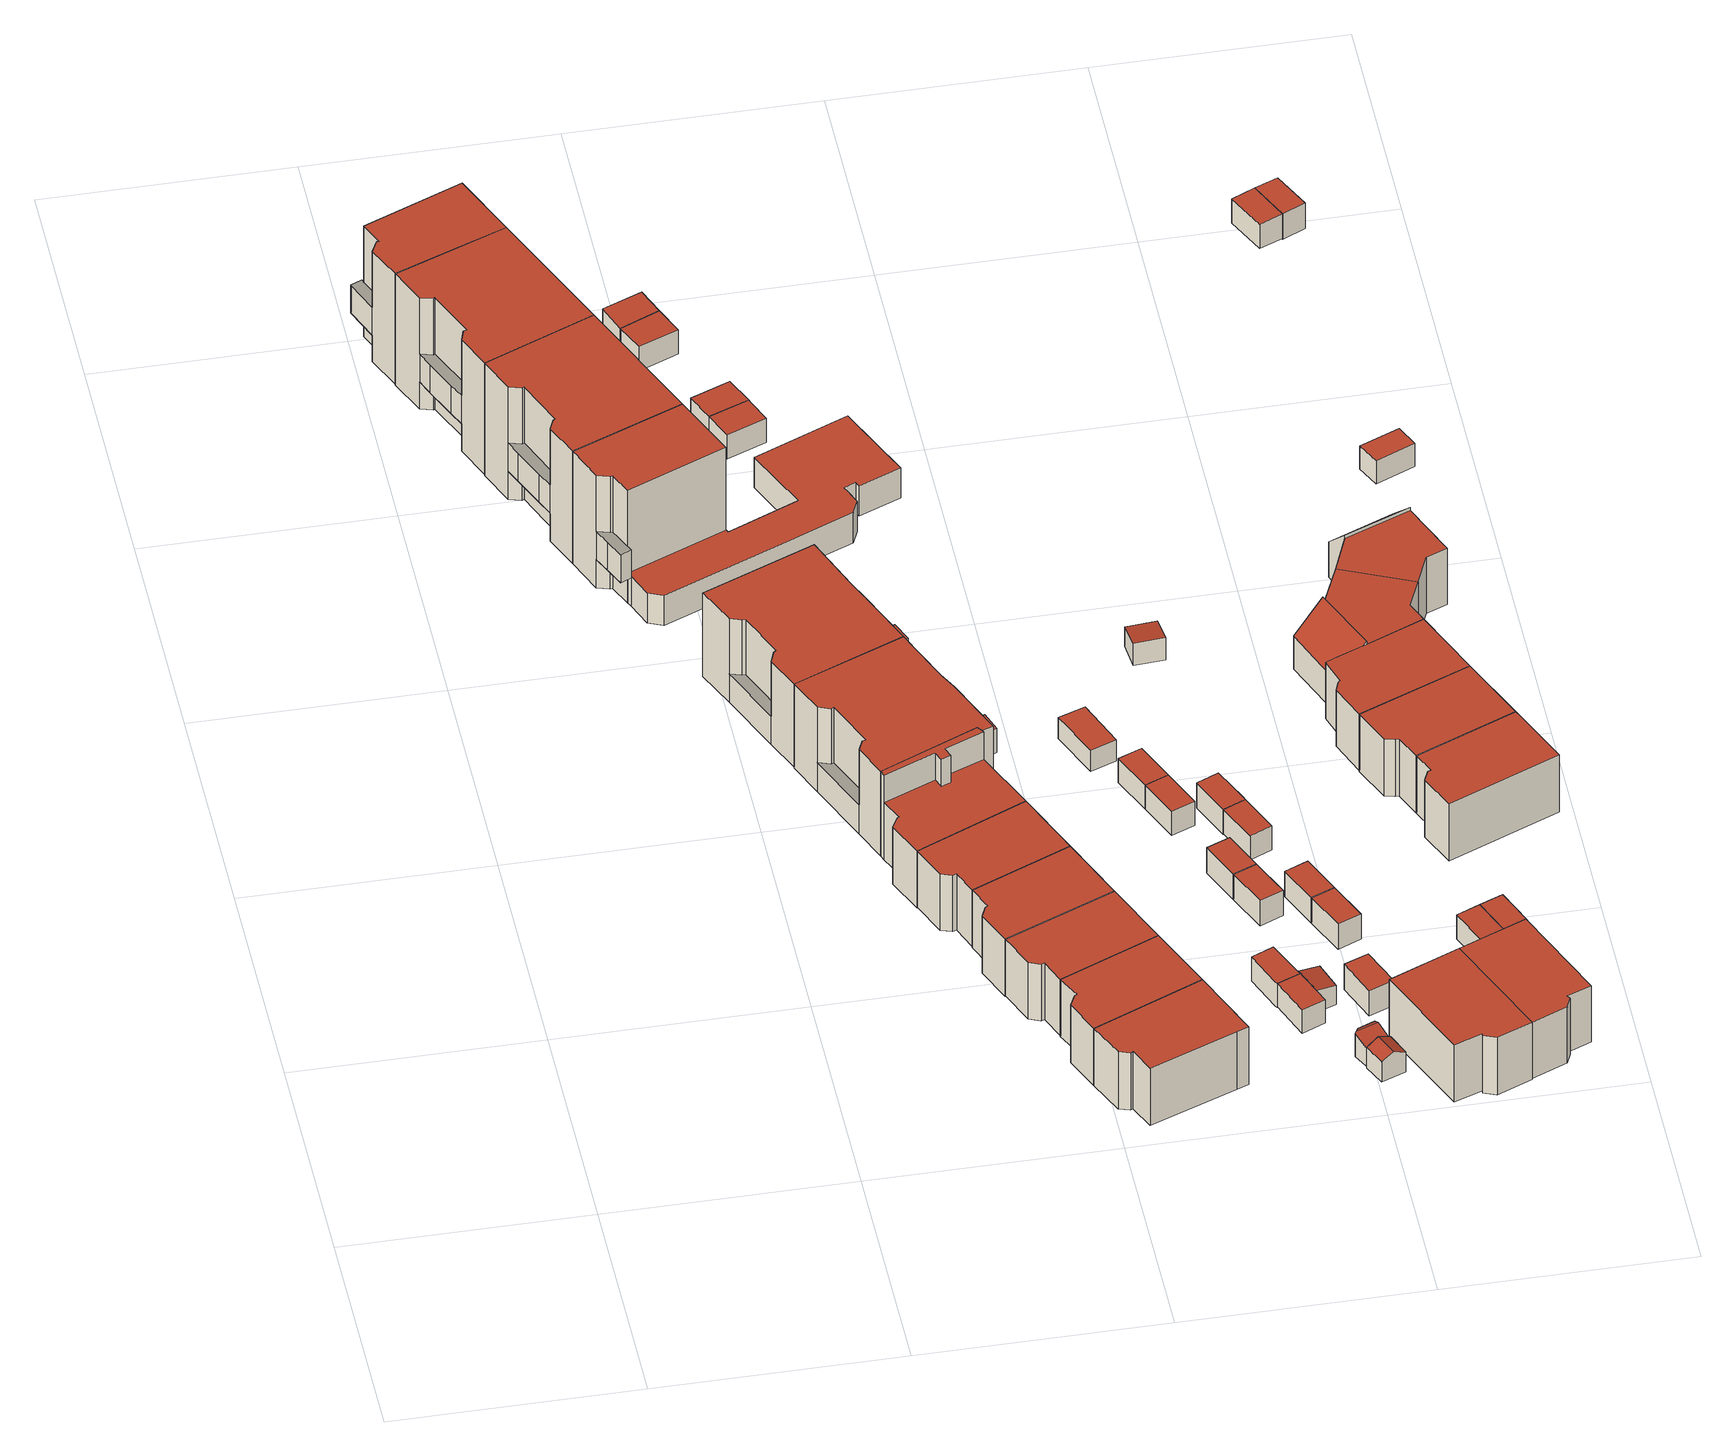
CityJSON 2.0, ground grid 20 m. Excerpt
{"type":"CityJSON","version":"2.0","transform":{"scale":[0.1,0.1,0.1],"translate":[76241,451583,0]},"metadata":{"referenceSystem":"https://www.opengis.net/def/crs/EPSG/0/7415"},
"CityObjects":{
"building1":{"type":"Building","attributes":{"Volume":612.24,"Dakoppervlakte":55.01,"Muuroppervlakte":342.51,"Vloeroppervlakte":55.01,"hoogte_Z_max_in_m_NAP":11.86,"GEB_DOEL":"woonfunctie","dateOfConstruction":"1982-01-01","measuredHeight":11},"geometry":[{"type":"Solid","lod":"2","boundaries":[[[[0,1,2,3,4,5,6]],[[7,8,9,10,11,12]],[[13,14,15,16,17,18]],[[19,20,21,22,23,24,25]],[[25,0,6,19]],[[5,11,15,20,19,6]],[[23,18,8,2,1,24]],[[10,9,17,16]],[[9,8,18,17]],[[20,15,14,21]],[[14,13,22,21]],[[18,23,22,13]],[[15,11,10,16]],[[12,11,5,4]],[[8,7,3,2]],[[4,3,7,12]],[[0,25,24,1]]]],"semantics":{"surfaces":[{"type":"GroundSurface"},{"type":"OuterCeilingSurface"},{"type":"OuterFloorSurface"},{"type":"RoofSurface"},{"type":"WallSurface"}],"values":[[0,1,2,3,4,4,4,4,4,4,4,4,4,4,4,4,4]]}}]},
"building2":{"type":"Building","attributes":{"Volume":1244.2,"Dakoppervlakte":111.63,"Muuroppervlakte":487.93,"Vloeroppervlakte":111.63,"hoogte_Z_max_in_m_NAP":11.86,"GEB_DOEL":"woonfunctie","dateOfConstruction":"1982-01-01","measuredHeight":11.02},"geometry":[{"type":"Solid","lod":"2","boundaries":[[[[26,27,28,29,30,31,32,33,34,35,36]],[[37,38,39,40,41,42,43,44,45]],[[46,47,48,49,50,51,52,53,54]],[[55,56,25,24,57,58,59,60,61,62,63,64]],[[64,63,51,37,32,31]],[[30,55,64,31]],[[25,56,55,30,29,28]],[[26,40,48,57,24,27]],[[39,49,48,40]],[[49,39,38,50]],[[37,51,50,38]],[[61,60,59,46,54,53]],[[53,52,62,61]],[[51,63,62,52]],[[48,47,58,57]],[[59,58,47,46]],[[34,44,43,42,35]],[[42,41,36,35]],[[26,36,41,40]],[[37,45,33,32]],[[34,33,45,44]],[[28,27,24,25]]]],"semantics":{"surfaces":[{"type":"GroundSurface"},{"type":"OuterCeilingSurface"},{"type":"OuterFloorSurface"},{"type":"RoofSurface"},{"type":"WallSurface"}],"values":[[0,1,2,3,4,4,4,4,4,4,4,4,4,4,4,4,4,4,4,4,4,4]]}}]},
"building3":{"type":"Building","attributes":{"Volume":1265.05,"Dakoppervlakte":112.36,"Muuroppervlakte":493.47,"Vloeroppervlakte":112.36,"hoogte_Z_max_in_m_NAP":11.86,"GEB_DOEL":"woonfunctie","dateOfConstruction":"1982-01-01","measuredHeight":11.14},"geometry":[{"type":"Solid","lod":"2","boundaries":[[[[65,66,67,68,69,70,71,72,73,74]],[[75,76,77,78,79,80,81,82,83]],[[84,85,86,87,88,89,90,91,92]],[[93,94,95,96,97,98,99,100,55,64]],[[100,99,67,66]],[[100,66,65,55]],[[55,65,74,64]],[[99,98,88,82,68,67]],[[85,76,75,86]],[[86,75,83,87]],[[83,82,88,87]],[[93,85,84,94]],[[84,92,95,94]],[[90,96,95,92,91]],[[96,90,89,97]],[[88,98,97,89]],[[70,80,79,78,71]],[[78,77,72,71]],[[76,73,72,77]],[[82,81,69,68]],[[80,70,69,81]],[[73,76,85,93,64,74]]]],"semantics":{"surfaces":[{"type":"GroundSurface"},{"type":"OuterCeilingSurface"},{"type":"OuterFloorSurface"},{"type":"RoofSurface"},{"type":"WallSurface"}],"values":[[0,1,2,3,4,4,4,4,4,4,4,4,4,4,4,4,4,4,4,4,4,4]]}}]},
"building4":{"type":"Building","attributes":{"Volume":623.78,"Dakoppervlakte":55.3,"Muuroppervlakte":347.81,"Vloeroppervlakte":55.3,"hoogte_Z_max_in_m_NAP":11.86,"GEB_DOEL":"woonfunctie","dateOfConstruction":"1982-01-01","measuredHeight":11.14},"geometry":[{"type":"Solid","lod":"2","boundaries":[[[[67,66,101,102,103,104,105]],[[106,107,108,109,110,111,112]],[[113,114,115,116,117,118,119]],[[100,99,120,121,122,123,124]],[[124,123,116,111,102,101]],[[67,99,100,66]],[[105,108,119,120,99,67]],[[119,108,107,113]],[[113,107,106,114]],[[106,112,115,114]],[[112,111,116,115]],[[119,118,121,120]],[[118,117,122,121]],[[117,116,123,122]],[[103,102,111,110]],[[110,109,104,103]],[[105,104,109,108]],[[66,100,124,101]]]],"semantics":{"surfaces":[{"type":"GroundSurface"},{"type":"OuterCeilingSurface"},{"type":"OuterFloorSurface"},{"type":"RoofSurface"},{"type":"WallSurface"}],"values":[[0,1,2,3,4,4,4,4,4,4,4,4,4,4,4,4,4,4]]}}]},
"building5":{"type":"Building","attributes":{"Volume":996.26,"Dakoppervlakte":122.39,"Muuroppervlakte":393.9,"Vloeroppervlakte":127.35,"hoogte_Z_max_in_m_NAP":9.24,"GEB_DOEL":"woonfunctie","dateOfConstruction":"1982-01-01","measuredHeight":8.36},"geometry":[{"type":"Solid","lod":"2","boundaries":[[[[125,126,127,128,129,130,131,132,133,134]],[[135,136,137,138,139,140]],[[141,142,143,144,145,146,147,148,149,150,151,152]],[[153,154,155,156]],[[127,126,149,148]],[[150,149,126,125,156]],[[151,155,132,131,152]],[[130,129,136,142,141]],[[148,147,137,128,127]],[[136,129,128,137]],[[142,136,135,143]],[[143,135,140,144]],[[139,145,144,140]],[[145,139,138,146]],[[137,147,146,138]],[[134,153,156,125]],[[153,134,133,154]],[[132,155,154,133]],[[150,156,155,151]],[[152,131,130,141]]]],"semantics":{"surfaces":[{"type":"GroundSurface"},{"type":"OuterFloorSurface"},{"type":"RoofSurface"},{"type":"WallSurface"}],"values":[[0,1,2,2,3,3,3,3,3,3,3,3,3,3,3,3,3,3,3,3]]}}]},
"building6":{"type":"Building","attributes":{"Volume":356.43,"Dakoppervlakte":59.67,"Muuroppervlakte":238.03,"Vloeroppervlakte":59.67,"hoogte_Z_max_in_m_NAP":9.24,"GEB_DOEL":"woonfunctie","dateOfConstruction":"1982-01-01","measuredHeight":8.47},"geometry":[{"type":"Solid","lod":"2","boundaries":[[[[157,158,159,160,161,162,163,164,165,166]],[[167,168,169,170,171,172,173,174,175,176,177]],[[178,179,180,181,182,183,184,185,186]],[[165,171,170,166]],[[161,160,177,176]],[[177,160,159,167]],[[158,157,169,168]],[[166,170,169,157]],[[165,164,181,180,171]],[[181,164,163,182]],[[162,183,182,163]],[[183,162,161,176,184]],[[178,173,172,179]],[[180,179,172,171]],[[184,176,175,185]],[[185,175,174,186]],[[178,186,174,173]],[[167,159,158,168]]]],"semantics":{"surfaces":[{"type":"GroundSurface"},{"type":"RoofSurface"},{"type":"WallSurface"}],"values":[[0,1,1,2,2,2,2,2,2,2,2,2,2,2,2,2,2,2]]}}]},
"building7":{"type":"Building","attributes":{"Volume":314.62,"Dakoppervlakte":56.38,"Muuroppervlakte":174.11,"Vloeroppervlakte":56.38,"hoogte_Z_max_in_m_NAP":6.46,"GEB_DOEL":"woonfunctie","dateOfConstruction":"1982-01-01","measuredHeight":5.58},"geometry":[{"type":"Solid","lod":"2","boundaries":[[[[187,188,189,190,191,192,193]],[[170,169,194,195,196,197,198]],[[190,189,198,197]],[[188,170,198,189]],[[187,193,194,169]],[[193,192,195,194]],[[192,191,196,195]],[[197,196,191,190]],[[188,187,169,170]]]],"semantics":{"surfaces":[{"type":"GroundSurface"},{"type":"RoofSurface"},{"type":"WallSurface"}],"values":[[0,1,2,2,2,2,2,2,2]]}}]},
"building8":{"type":"Building","attributes":{"Volume":954.07,"Dakoppervlakte":116.84,"Muuroppervlakte":393.9,"Vloeroppervlakte":121.66,"hoogte_Z_max_in_m_NAP":9.24,"GEB_DOEL":"woonfunctie","dateOfConstruction":"1982-01-01","measuredHeight":8.42},"geometry":[{"type":"Solid","lod":"2","boundaries":[[[[199,200,201,202,203,204,205,206,207,164,163,162]],[[208,209,210,211,212,213]],[[214,215,216,149,148,217,218,219,220,221,222,183,182,181]],[[223,224,225,226]],[[201,200,209,217,148]],[[199,162,183,222,210]],[[162,163,182,183]],[[182,163,164,181]],[[207,206,226,215,214]],[[225,203,202,149,216]],[[201,148,149,202]],[[200,199,210,209]],[[209,208,218,217]],[[208,213,219,218]],[[212,220,219,213]],[[212,211,221,220]],[[221,211,210,222]],[[226,206,205,223]],[[223,205,204,224]],[[203,225,224,204]],[[215,226,225,216]],[[164,207,214,181]]]],"semantics":{"surfaces":[{"type":"GroundSurface"},{"type":"OuterFloorSurface"},{"type":"RoofSurface"},{"type":"WallSurface"}],"values":[[0,1,2,2,3,3,3,3,3,3,3,3,3,3,3,3,3,3,3,3,3,3]]}}]},
"building9":{"type":"Building","attributes":{"Volume":317.49,"Dakoppervlakte":56.45,"Muuroppervlakte":175.4,"Vloeroppervlakte":56.45,"hoogte_Z_max_in_m_NAP":6.46,"GEB_DOEL":"woonfunctie","dateOfConstruction":"1982-01-01","measuredHeight":5.62},"geometry":[{"type":"Solid","lod":"2","boundaries":[[[[227,228,229,230,231,232,233]],[[234,235,198,197,236,237,238]],[[228,227,234,238]],[[227,233,235,234]],[[232,231,197,198]],[[231,230,236,197]],[[237,236,230,229]],[[238,237,229,228]],[[233,232,198,235]]]],"semantics":{"surfaces":[{"type":"GroundSurface"},{"type":"RoofSurface"},{"type":"WallSurface"}],"values":[[0,1,2,2,2,2,2,2,2]]}}]},
"building10":{"type":"Building","attributes":{"Volume":315.06,"Dakoppervlakte":56.13,"Muuroppervlakte":174.59,"Vloeroppervlakte":56.13,"hoogte_Z_max_in_m_NAP":6.46,"GEB_DOEL":"woonfunctie","dateOfConstruction":"1982-01-01","measuredHeight":5.61},"geometry":[{"type":"Solid","lod":"2","boundaries":[[[[239,240,241,242,243,244,245]],[[235,234,246,247,248,249,250]],[[244,243,250,249]],[[242,235,250,243]],[[241,240,246,234]],[[247,246,240,239]],[[239,245,248,247]],[[249,248,245,244]],[[242,241,234,235]]]],"semantics":{"surfaces":[{"type":"GroundSurface"},{"type":"RoofSurface"},{"type":"WallSurface"}],"values":[[0,1,2,2,2,2,2,2,2]]}}]},
"building11":{"type":"Building","attributes":{"Volume":313.28,"Dakoppervlakte":55.79,"Muuroppervlakte":174.11,"Vloeroppervlakte":55.79,"hoogte_Z_max_in_m_NAP":6.46,"GEB_DOEL":"woonfunctie","dateOfConstruction":"1982-01-01","measuredHeight":5.61},"geometry":[{"type":"Solid","lod":"2","boundaries":[[[[251,252,253,254,255,256,257]],[[258,259,260,261,250,249,262]],[[253,252,260,259]],[[252,251,261,260]],[[257,256,249,250]],[[256,255,262,249]],[[258,262,255,254]],[[259,258,254,253]],[[257,250,261,251]]]],"semantics":{"surfaces":[{"type":"GroundSurface"},{"type":"RoofSurface"},{"type":"WallSurface"}],"values":[[0,1,2,2,2,2,2,2,2]]}}]},
"building12":{"type":"Building","attributes":{"Volume":324.84,"Dakoppervlakte":57.74,"Muuroppervlakte":176.97,"Vloeroppervlakte":57.74,"hoogte_Z_max_in_m_NAP":6.46,"GEB_DOEL":"woonfunctie","dateOfConstruction":"1982-01-01","measuredHeight":5.63},"geometry":[{"type":"Solid","lod":"2","boundaries":[[[[251,263,264,265,266,267,268,252]],[[269,270,261,260,271,272,273,274]],[[266,265,274,273]],[[269,274,265,264]],[[270,269,264,263]],[[263,251,261,270]],[[251,252,260,261]],[[252,268,271,260]],[[268,267,272,271]],[[266,273,272,267]]]],"semantics":{"surfaces":[{"type":"GroundSurface"},{"type":"RoofSurface"},{"type":"WallSurface"}],"values":[[0,1,2,2,2,2,2,2,2,2]]}}]},
"building13":{"type":"Building","attributes":{"Volume":351.23,"Dakoppervlakte":119.73,"Muuroppervlakte":193.53,"Vloeroppervlakte":119.73,"hoogte_Z_max_in_m_NAP":3.68,"GEB_DOEL":"onbekend","dateOfConstruction":"1982-01-01","measuredHeight":2.93},"geometry":[{"type":"Solid","lod":"2","boundaries":[[[[275,276,277,278,279,280,281,282,283,284,285,286,287,288,102,101,289]],[[290,291,292,293,294,295,296,297,298,299,300,301,302,303,304,305,306]],[[101,102,301,300]],[[102,288,302,301]],[[288,287,303,302]],[[306,305,304,286,285,284]],[[284,283,290,306]],[[283,282,291,290]],[[281,292,291,282]],[[293,292,281,280]],[[280,279,294,293]],[[295,294,279,278]],[[278,277,296,295]],[[276,297,296,277]],[[276,275,298,297]],[[275,289,299,298]],[[300,299,289,101]],[[287,286,304,303]]]],"semantics":{"surfaces":[{"type":"GroundSurface"},{"type":"RoofSurface"},{"type":"WallSurface"}],"values":[[0,1,2,2,2,2,2,2,2,2,2,2,2,2,2,2,2,2]]}}]},
"building14":{"type":"Building","attributes":{"Volume":20.48,"Dakoppervlakte":8.76,"Muuroppervlakte":28.05,"Vloeroppervlakte":8.76,"hoogte_Z_max_in_m_NAP":3.21,"GEB_DOEL":"onbekend","dateOfConstruction":"1982-01-01","measuredHeight":2.34},"geometry":[{"type":"Solid","lod":"2","boundaries":[[[[307,308,309,310]],[[311,312,313,314]],[[311,314,307,310]],[[310,309,312,311]],[[308,313,312,309]],[[308,307,314,313]]]],"semantics":{"surfaces":[{"type":"GroundSurface"},{"type":"RoofSurface"},{"type":"WallSurface"}],"values":[[0,1,2,2,2,2]]}}]},
"building15":{"type":"Building","attributes":{"Volume":20.64,"Dakoppervlakte":8.76,"Muuroppervlakte":28.26,"Vloeroppervlakte":8.76,"hoogte_Z_max_in_m_NAP":3.21,"GEB_DOEL":"onbekend","dateOfConstruction":"1982-01-01","measuredHeight":2.36},"geometry":[{"type":"Solid","lod":"2","boundaries":[[[[315,316,317,318]],[[312,319,320,313]],[[318,313,320,315]],[[318,317,312,313]],[[316,319,312,317]],[[316,315,320,319]]]],"semantics":{"surfaces":[{"type":"GroundSurface"},{"type":"RoofSurface"},{"type":"WallSurface"}],"values":[[0,1,2,2,2,2]]}}]},
"building16":{"type":"Building","attributes":{"Volume":20.75,"Dakoppervlakte":8.68,"Muuroppervlakte":28.62,"Vloeroppervlakte":8.68,"hoogte_Z_max_in_m_NAP":3.21,"GEB_DOEL":"onbekend","dateOfConstruction":"1982-01-01","measuredHeight":2.39},"geometry":[{"type":"Solid","lod":"2","boundaries":[[[[321,322,323,324]],[[325,326,327,328]],[[321,324,326,325]],[[323,327,326,324]],[[323,322,328,327]],[[321,325,328,322]]]],"semantics":{"surfaces":[{"type":"GroundSurface"},{"type":"RoofSurface"},{"type":"WallSurface"}],"values":[[0,1,2,2,2,2]]}}]},
"building17":{"type":"Building","attributes":{"Volume":20.86,"Dakoppervlakte":8.68,"Muuroppervlakte":28.76,"Vloeroppervlakte":8.68,"hoogte_Z_max_in_m_NAP":3.21,"GEB_DOEL":"onbekend","dateOfConstruction":"1982-01-01","measuredHeight":2.4},"geometry":[{"type":"Solid","lod":"2","boundaries":[[[[329,330,331,324,323]],[[332,327,326,333,334]],[[324,331,333,326]],[[331,330,334,333]],[[327,332,334,330,329,323]],[[324,326,327,323]]]],"semantics":{"surfaces":[{"type":"GroundSurface"},{"type":"RoofSurface"},{"type":"WallSurface"}],"values":[[0,1,2,2,2,2]]}}]},
"building18":{"type":"Building","attributes":{"Volume":21.29,"Dakoppervlakte":10.14,"Muuroppervlakte":28.21,"Vloeroppervlakte":10.14,"hoogte_Z_max_in_m_NAP":2.81,"GEB_DOEL":"onbekend","dateOfConstruction":"1982-01-01","measuredHeight":2.1},"geometry":[{"type":"Solid","lod":"2","boundaries":[[[[335,336,337,338]],[[339,340,341,342]],[[337,336,342,341]],[[336,335,339,342]],[[339,335,338,340]],[[340,338,337,341]]]],"semantics":{"surfaces":[{"type":"GroundSurface"},{"type":"RoofSurface"},{"type":"WallSurface"}],"values":[[0,1,2,2,2,2]]}}]},
"building19":{"type":"Building","attributes":{"Volume":17.09,"Dakoppervlakte":7.26,"Muuroppervlakte":26.34,"Vloeroppervlakte":7.26,"hoogte_Z_max_in_m_NAP":3.06,"GEB_DOEL":"onbekend","dateOfConstruction":"1982-01-01","measuredHeight":2.35},"geometry":[{"type":"Solid","lod":"2","boundaries":[[[[343,344,345,346,347,348]],[[349,350,351,352,353,354]],[[351,350,349,345,344,343]],[[343,348,352,351]],[[354,353,352,348,347,346]],[[346,345,349,354]]]],"semantics":{"surfaces":[{"type":"GroundSurface"},{"type":"RoofSurface"},{"type":"WallSurface"}],"values":[[0,1,2,2,2,2]]}}]},
"building20":{"type":"Building","attributes":{"Volume":16.62,"Dakoppervlakte":7.26,"Muuroppervlakte":25.62,"Vloeroppervlakte":7.26,"hoogte_Z_max_in_m_NAP":3.06,"GEB_DOEL":"onbekend","dateOfConstruction":"1982-01-01","measuredHeight":2.29},"geometry":[{"type":"Solid","lod":"2","boundaries":[[[[355,356,357,358]],[[359,352,351,360]],[[355,358,352,359]],[[357,351,352,358]],[[351,357,356,360]],[[359,360,356,355]]]],"semantics":{"surfaces":[{"type":"GroundSurface"},{"type":"RoofSurface"},{"type":"WallSurface"}],"values":[[0,1,2,2,2,2]]}}]},
"building21":{"type":"Building","attributes":{"Volume":17.65,"Dakoppervlakte":7.39,"Muuroppervlakte":26.94,"Vloeroppervlakte":7.39,"hoogte_Z_max_in_m_NAP":3.07,"GEB_DOEL":"onbekend","dateOfConstruction":"1982-01-01","measuredHeight":2.39},"geometry":[{"type":"Solid","lod":"2","boundaries":[[[[361,362,363,364]],[[365,366,367,368]],[[361,364,366,365]],[[364,363,367,366]],[[362,368,367,363]],[[361,365,368,362]]]],"semantics":{"surfaces":[{"type":"GroundSurface"},{"type":"RoofSurface"},{"type":"WallSurface"}],"values":[[0,1,2,2,2,2]]}}]},
"building22":{"type":"Building","attributes":{"Volume":17.71,"Dakoppervlakte":7.39,"Muuroppervlakte":27.05,"Vloeroppervlakte":7.39,"hoogte_Z_max_in_m_NAP":3.07,"GEB_DOEL":"onbekend","dateOfConstruction":"1982-01-01","measuredHeight":2.4},"geometry":[{"type":"Solid","lod":"2","boundaries":[[[[364,363,369,370]],[[366,371,372,367]],[[364,370,371,366]],[[370,369,372,371]],[[372,369,363,367]],[[364,366,367,363]]]],"semantics":{"surfaces":[{"type":"GroundSurface"},{"type":"RoofSurface"},{"type":"WallSurface"}],"values":[[0,1,2,2,2,2]]}}]},
"building23":{"type":"Building","attributes":{"Volume":9.4,"Dakoppervlakte":4.6,"Muuroppervlakte":17.99,"Vloeroppervlakte":4.53,"hoogte_Z_max_in_m_NAP":2.92,"GEB_DOEL":"onbekend","dateOfConstruction":"1982-01-01","measuredHeight":2.24},"geometry":[{"type":"Solid","lod":"2","boundaries":[[[[373,374,375,376]],[[377,378,379,380]],[[374,379,378,375]],[[379,374,373,380]],[[376,377,380,373]],[[376,375,378,377]]]],"semantics":{"surfaces":[{"type":"GroundSurface"},{"type":"RoofSurface"},{"type":"WallSurface"}],"values":[[0,1,2,2,2,2]]}}]},
"building24":{"type":"Building","attributes":{"Volume":18.09,"Dakoppervlakte":7.43,"Muuroppervlakte":27.5,"Vloeroppervlakte":7.43,"hoogte_Z_max_in_m_NAP":3.07,"GEB_DOEL":"onbekend","dateOfConstruction":"1982-01-01","measuredHeight":2.43},"geometry":[{"type":"Solid","lod":"2","boundaries":[[[[381,382,383,384]],[[385,386,387,388]],[[381,384,388,387]],[[385,388,384,383]],[[382,386,385,383]],[[381,387,386,382]]]],"semantics":{"surfaces":[{"type":"GroundSurface"},{"type":"RoofSurface"},{"type":"WallSurface"}],"values":[[0,1,2,2,2,2]]}}]},
"building25":{"type":"Building","attributes":{"Volume":7.61,"Dakoppervlakte":3.84,"Muuroppervlakte":15.34,"Vloeroppervlakte":3.58,"hoogte_Z_max_in_m_NAP":3.07,"GEB_DOEL":"onbekend","dateOfConstruction":"1982-01-01","measuredHeight":2.36},"geometry":[{"type":"Solid","lod":"2","boundaries":[[[[389,390,391,392,393,394,395]],[[396,397,398,399,400]],[[399,398,401,402]],[[392,391,400,399]],[[391,390,396,400]],[[401,398,397,389,395,394]],[[393,402,401,394]],[[399,402,393,392]],[[390,389,397,396]]]],"semantics":{"surfaces":[{"type":"GroundSurface"},{"type":"RoofSurface"},{"type":"WallSurface"}],"values":[[0,1,1,2,2,2,2,2,2]]}}]},
"building26":{"type":"Building","attributes":{"Volume":18.14,"Dakoppervlakte":7.43,"Muuroppervlakte":27.56,"Vloeroppervlakte":7.43,"hoogte_Z_max_in_m_NAP":3.07,"GEB_DOEL":"onbekend","dateOfConstruction":"1982-01-01","measuredHeight":2.44},"geometry":[{"type":"Solid","lod":"2","boundaries":[[[[403,404,384,383]],[[388,405,406,385]],[[384,404,405,388]],[[404,403,406,405]],[[383,385,406,403]],[[383,384,388,385]]]],"semantics":{"surfaces":[{"type":"GroundSurface"},{"type":"RoofSurface"},{"type":"WallSurface"}],"values":[[0,1,2,2,2,2]]}}]},
"building27":{"type":"Building","attributes":{"Volume":10.01,"Dakoppervlakte":4.74,"Muuroppervlakte":18.24,"Vloeroppervlakte":4.36,"hoogte_Z_max_in_m_NAP":3.19,"GEB_DOEL":"onbekend","dateOfConstruction":"1982-01-01","measuredHeight":2.52},"geometry":[{"type":"Solid","lod":"2","boundaries":[[[[407,408,409,410,411,412]],[[413,414,415,416]],[[417,418,416,415]],[[413,412,411,414]],[[417,409,408,418]],[[407,416,418,408]],[[414,411,410,409,417,415]],[[407,412,413,416]]]],"semantics":{"surfaces":[{"type":"GroundSurface"},{"type":"RoofSurface"},{"type":"WallSurface"}],"values":[[0,1,1,2,2,2,2,2]]}}]},
"building28":{"type":"Building","attributes":{"Volume":17.66,"Dakoppervlakte":7.28,"Muuroppervlakte":27.26,"Vloeroppervlakte":7.28,"hoogte_Z_max_in_m_NAP":3.16,"GEB_DOEL":"onbekend","dateOfConstruction":"1982-01-01","measuredHeight":2.43},"geometry":[{"type":"Solid","lod":"2","boundaries":[[[[419,420,421,422,423]],[[424,425,426,427,428]],[[421,420,424,428]],[[420,419,425,424]],[[427,426,425,419,423,422]],[[421,428,427,422]]]],"semantics":{"surfaces":[{"type":"GroundSurface"},{"type":"RoofSurface"},{"type":"WallSurface"}],"values":[[0,1,2,2,2,2]]}}]},
"building29":{"type":"Building","attributes":{"Volume":17.49,"Dakoppervlakte":7.28,"Muuroppervlakte":27.01,"Vloeroppervlakte":7.28,"hoogte_Z_max_in_m_NAP":3.16,"GEB_DOEL":"onbekend","dateOfConstruction":"1982-01-01","measuredHeight":2.4},"geometry":[{"type":"Solid","lod":"2","boundaries":[[[[429,430,431,432]],[[433,434,425,424]],[[430,424,425,431]],[[430,429,433,424]],[[432,434,433,429]],[[431,425,434,432]]]],"semantics":{"surfaces":[{"type":"GroundSurface"},{"type":"RoofSurface"},{"type":"WallSurface"}],"values":[[0,1,2,2,2,2]]}}]},
"building30":{"type":"Building","attributes":{"Volume":18.79,"Dakoppervlakte":7.53,"Muuroppervlakte":28.34,"Vloeroppervlakte":7.53,"hoogte_Z_max_in_m_NAP":3.16,"GEB_DOEL":"onbekend","dateOfConstruction":"1982-01-01","measuredHeight":2.49},"geometry":[{"type":"Solid","lod":"2","boundaries":[[[[435,436,437,438]],[[439,440,441,442]],[[438,442,441,435]],[[438,437,439,442]],[[436,440,439,437]],[[436,435,441,440]]]],"semantics":{"surfaces":[{"type":"GroundSurface"},{"type":"RoofSurface"},{"type":"WallSurface"}],"values":[[0,1,2,2,2,2]]}}]},
"building31":{"type":"Building","attributes":{"Volume":18.27,"Dakoppervlakte":7.41,"Muuroppervlakte":27.83,"Vloeroppervlakte":7.41,"hoogte_Z_max_in_m_NAP":3.16,"GEB_DOEL":"onbekend","dateOfConstruction":"1982-01-01","measuredHeight":2.47},"geometry":[{"type":"Solid","lod":"2","boundaries":[[[[443,444,445,446]],[[447,448,449,450]],[[446,445,447,450]],[[444,448,447,445]],[[443,449,448,444]],[[443,446,450,449]]]],"semantics":{"surfaces":[{"type":"GroundSurface"},{"type":"RoofSurface"},{"type":"WallSurface"}],"values":[[0,1,2,2,2,2]]}}]},
"building32":{"type":"Building","attributes":{"Volume":18.06,"Dakoppervlakte":7.4,"Muuroppervlakte":27.51,"Vloeroppervlakte":7.4,"hoogte_Z_max_in_m_NAP":3.16,"GEB_DOEL":"onbekend","dateOfConstruction":"1982-01-01","measuredHeight":2.44},"geometry":[{"type":"Solid","lod":"2","boundaries":[[[[445,451,452,446]],[[447,450,453,454]],[[445,446,450,447]],[[446,452,453,450]],[[451,454,453,452]],[[451,445,447,454]]]],"semantics":{"surfaces":[{"type":"GroundSurface"},{"type":"RoofSurface"},{"type":"WallSurface"}],"values":[[0,1,2,2,2,2]]}}]},
"building33":{"type":"Building","attributes":{"Volume":11.4,"Dakoppervlakte":5.69,"Muuroppervlakte":19.19,"Vloeroppervlakte":5.65,"hoogte_Z_max_in_m_NAP":3.06,"GEB_DOEL":"onbekend","dateOfConstruction":"1981-01-01","measuredHeight":2.15},"geometry":[{"type":"Solid","lod":"2","boundaries":[[[[455,456,457,458]],[[459,460,461,462]],[[460,459,457,456]],[[461,460,456,455]],[[455,458,462,461]],[[457,459,462,458]]]],"semantics":{"surfaces":[{"type":"GroundSurface"},{"type":"RoofSurface"},{"type":"WallSurface"}],"values":[[0,1,2,2,2,2]]}}]},
"building34":{"type":"Building","attributes":{"Volume":339.41,"Dakoppervlakte":59.41,"Muuroppervlakte":182.18,"Vloeroppervlakte":59.41,"hoogte_Z_max_in_m_NAP":6.44,"GEB_DOEL":"woonfunctie","dateOfConstruction":"1982-01-01","measuredHeight":5.71},"geometry":[{"type":"Solid","lod":"2","boundaries":[[[[463,464,465,466,467,468,469]],[[470,471,472,473,474,475,476]],[[466,465,476,475]],[[464,470,476,465]],[[472,471,463,469]],[[469,468,473,472]],[[474,473,468,467]],[[466,475,474,467]],[[464,463,471,470]]]],"semantics":{"surfaces":[{"type":"GroundSurface"},{"type":"RoofSurface"},{"type":"WallSurface"}],"values":[[0,1,2,2,2,2,2,2,2]]}}]},
"building35":{"type":"Building","attributes":{"Volume":315.9,"Dakoppervlakte":56.49,"Muuroppervlakte":175.08,"Vloeroppervlakte":56.49,"hoogte_Z_max_in_m_NAP":6.44,"GEB_DOEL":"woonfunctie","dateOfConstruction":"1982-01-01","measuredHeight":5.59},"geometry":[{"type":"Solid","lod":"2","boundaries":[[[[477,478,479,480,481,482,483]],[[484,476,475,485,486,487,488]],[[476,477,483,475]],[[485,475,483,482]],[[480,487,486,481]],[[488,487,480,479]],[[479,478,484,488]],[[477,476,484,478]],[[482,481,486,485]]]],"semantics":{"surfaces":[{"type":"GroundSurface"},{"type":"RoofSurface"},{"type":"WallSurface"}],"values":[[0,1,2,2,2,2,2,2,2]]}}]},
"building36":{"type":"Building","attributes":{"Volume":17.29,"Dakoppervlakte":7.04,"Muuroppervlakte":26.92,"Vloeroppervlakte":7.04,"hoogte_Z_max_in_m_NAP":3.13,"GEB_DOEL":"onbekend","dateOfConstruction":"1982-01-01","measuredHeight":2.46},"geometry":[{"type":"Solid","lod":"2","boundaries":[[[[489,490,491,492]],[[493,494,495,496]],[[492,494,493,489]],[[491,495,494,492]],[[490,496,495,491]],[[490,489,493,496]]]],"semantics":{"surfaces":[{"type":"GroundSurface"},{"type":"RoofSurface"},{"type":"WallSurface"}],"values":[[0,1,2,2,2,2]]}}]},
"building37":{"type":"Building","attributes":{"Volume":16.96,"Dakoppervlakte":7.04,"Muuroppervlakte":26.4,"Vloeroppervlakte":7.04,"hoogte_Z_max_in_m_NAP":3.13,"GEB_DOEL":"onbekend","dateOfConstruction":"1982-01-01","measuredHeight":2.41},"geometry":[{"type":"Solid","lod":"2","boundaries":[[[[497,498,489,492]],[[493,499,500,494]],[[492,494,500,497]],[[492,489,493,494]],[[498,499,493,489]],[[499,498,497,500]]]],"semantics":{"surfaces":[{"type":"GroundSurface"},{"type":"RoofSurface"},{"type":"WallSurface"}],"values":[[0,1,2,2,2,2]]}}]},
"building38":{"type":"Building","attributes":{"Volume":337.04,"Dakoppervlakte":59.7,"Muuroppervlakte":179.59,"Vloeroppervlakte":59.7,"hoogte_Z_max_in_m_NAP":6.44,"GEB_DOEL":"woonfunctie","dateOfConstruction":"1982-01-01","measuredHeight":5.65},"geometry":[{"type":"Solid","lod":"2","boundaries":[[[[501,502,503,504,505,506,507,508,509]],[[510,511,512,513,514,515,516,517,518]],[[510,509,508,507,512,511]],[[507,506,513,512]],[[506,505,514,513]],[[515,514,505,504]],[[504,503,516,515]],[[503,502,517,516]],[[502,501,518,517]],[[509,510,518,501]]]],"semantics":{"surfaces":[{"type":"GroundSurface"},{"type":"RoofSurface"},{"type":"WallSurface"}],"values":[[0,1,2,2,2,2,2,2,2,2]]}}]},
"building39":{"type":"Building","attributes":{"Volume":336.38,"Dakoppervlakte":58.96,"Muuroppervlakte":181.28,"Vloeroppervlakte":58.96,"hoogte_Z_max_in_m_NAP":6.44,"GEB_DOEL":"woonfunctie","dateOfConstruction":"1982-01-01","measuredHeight":5.71},"geometry":[{"type":"Solid","lod":"2","boundaries":[[[[519,520,521,522,523,524,525]],[[518,517,526,527,528,529,530]],[[524,523,530,529]],[[522,518,530,523]],[[521,520,526,517]],[[527,526,520,519]],[[519,525,528,527]],[[529,528,525,524]],[[517,518,522,521]]]],"semantics":{"surfaces":[{"type":"GroundSurface"},{"type":"RoofSurface"},{"type":"WallSurface"}],"values":[[0,1,2,2,2,2,2,2,2]]}}]},
"building40":{"type":"Building","attributes":{"Volume":299.2,"Dakoppervlakte":62.6,"Muuroppervlakte":155.66,"Vloeroppervlakte":56.37,"hoogte_Z_max_in_m_NAP":6.66,"GEB_DOEL":"woonfunctie","dateOfConstruction":"1982-01-01","measuredHeight":5.83},"geometry":[{"type":"Solid","lod":"2","boundaries":[[[[531,532,533,509,508,507,534,535,536]],[[537,511,510,538,539,540,541]],[[542,543,544,545]],[[510,509,533,538]],[[538,533,532,539]],[[531,540,539,532]],[[540,531,536,541]],[[536,535,537,541]],[[511,542,545,507,508]],[[535,534,544,543,537]],[[545,544,534,507]],[[542,511,537,543]],[[511,508,509,510]]]],"semantics":{"surfaces":[{"type":"GroundSurface"},{"type":"RoofSurface"},{"type":"WallSurface"}],"values":[[0,1,1,2,2,2,2,2,2,2,2,2,2]]}}]},
"building41":{"type":"Building","attributes":{"Volume":321.03,"Dakoppervlakte":56.27,"Muuroppervlakte":178.27,"Vloeroppervlakte":56.27,"hoogte_Z_max_in_m_NAP":6.44,"GEB_DOEL":"woonfunctie","dateOfConstruction":"1982-01-01","measuredHeight":5.71},"geometry":[{"type":"Solid","lod":"2","boundaries":[[[[546,547,524,523,548,549,550]],[[529,551,552,553,554,555,530]],[[524,529,530,523]],[[524,547,551,529]],[[553,552,546,550]],[[550,549,554,553]],[[549,548,555,554]],[[523,530,555,548]],[[547,546,552,551]]]],"semantics":{"surfaces":[{"type":"GroundSurface"},{"type":"RoofSurface"},{"type":"WallSurface"}],"values":[[0,1,2,2,2,2,2,2,2]]}}]},
"building42":{"type":"Building","attributes":{"Volume":290.37,"Dakoppervlakte":59.54,"Muuroppervlakte":155.69,"Vloeroppervlakte":53.77,"hoogte_Z_max_in_m_NAP":6.69,"GEB_DOEL":"woonfunctie","dateOfConstruction":"1982-01-01","measuredHeight":5.91},"geometry":[{"type":"Solid","lod":"2","boundaries":[[[[531,556,557,558,559,560,561,532]],[[562,540,539,563,564,565]],[[566,567,568,569]],[[540,531,532,539]],[[539,532,561,563]],[[564,563,561,560]],[[564,560,559,565]],[[557,566,569,558]],[[567,566,557,556,562]],[[569,568,565,559,558]],[[565,568,567,562]],[[540,562,556,531]]]],"semantics":{"surfaces":[{"type":"GroundSurface"},{"type":"RoofSurface"},{"type":"WallSurface"}],"values":[[0,1,1,2,2,2,2,2,2,2,2,2]]}}]},
"building43":{"type":"Building","attributes":{"Volume":16.79,"Dakoppervlakte":7.4,"Muuroppervlakte":25.55,"Vloeroppervlakte":7.4,"hoogte_Z_max_in_m_NAP":3.18,"GEB_DOEL":"onbekend","dateOfConstruction":"1982-01-01","measuredHeight":2.27},"geometry":[{"type":"Solid","lod":"2","boundaries":[[[[570,571,572,573]],[[574,575,576,577]],[[574,570,573,575]],[[573,572,576,575]],[[571,577,576,572]],[[570,574,577,571]]]],"semantics":{"surfaces":[{"type":"GroundSurface"},{"type":"RoofSurface"},{"type":"WallSurface"}],"values":[[0,1,2,2,2,2]]}}]},
"building44":{"type":"Building","attributes":{"Volume":17.71,"Dakoppervlakte":7.33,"Muuroppervlakte":27.08,"Vloeroppervlakte":7.33,"hoogte_Z_max_in_m_NAP":3.32,"GEB_DOEL":"onbekend","dateOfConstruction":"1982-01-01","measuredHeight":2.42},"geometry":[{"type":"Solid","lod":"2","boundaries":[[[[578,579,580,581]],[[582,583,584,585]],[[581,583,582,578]],[[580,584,583,581]],[[579,585,584,580]],[[579,578,582,585]]]],"semantics":{"surfaces":[{"type":"GroundSurface"},{"type":"RoofSurface"},{"type":"WallSurface"}],"values":[[0,1,2,2,2,2]]}}]},
"building45":{"type":"Building","attributes":{"Volume":18.58,"Dakoppervlakte":7.33,"Muuroppervlakte":28.4,"Vloeroppervlakte":7.33,"hoogte_Z_max_in_m_NAP":3.32,"GEB_DOEL":"onbekend","dateOfConstruction":"1982-01-01","measuredHeight":2.53},"geometry":[{"type":"Solid","lod":"2","boundaries":[[[[586,587,588,589]],[[590,591,583,582]],[[583,588,587,582]],[[587,586,590,582]],[[589,591,590,586]],[[588,583,591,589]]]],"semantics":{"surfaces":[{"type":"GroundSurface"},{"type":"RoofSurface"},{"type":"WallSurface"}],"values":[[0,1,2,2,2,2]]}}]}
},
"vertices":[
[116,979,9],[25,943,9],[13,971,9],[18,981,9],[20,981,9],[12,1000,9],[93,1034,9],[18,981,35],[13,971,35],[2,999,35],[11,1003,35],[12,1000,35],[20,981,35],[18,981,63],[20,981,63],[12,1000,63],[11,1003,63],[2,999,63],[13,971,63],[93,1034,119],[12,1000,119],[20,981,119],[18,981,119],[13,971,119],[25,943,119],[116,979,119],
[38,913,8],[25,943,8],[116,979,8],[139,924,8],[162,870,8],[72,832,8],[60,861,8],[63,870,8],[66,871,8],[49,911,8],[48,910,8],[60,861,35],[54,874,35],[43,900,35],[38,913,35],[48,910,35],[49,911,35],[58,890,35],[66,871,35],[63,870,35],[49,911,63],[48,910,63],[38,913,63],[43,900,63],[54,874,63],[60,861,63],[63,870,63],[66,871,63],[58,890,63],[162,870,119],[139,924,119],[38,913,119],[48,910,119],[49,911,119],[58,890,119],[66,871,119],[63,870,119],[60,861,119],[72,832,119],
[162,870,7],[208,759,7],[118,722,7],[106,750,7],[110,759,7],[112,760,7],[96,800,7],[94,799,7],[84,802,7],[72,832,7],[89,790,35],[84,802,35],[94,799,35],[96,800,35],[104,780,35],[112,760,35],[110,759,35],[106,750,35],[100,764,35],[94,799,63],[84,802,63],[89,790,63],[100,764,63],[106,750,63],[110,759,63],[112,760,63],[104,780,63],[96,800,63],[84,802,119],[94,799,119],[96,800,119],[112,760,119],[110,759,119],[106,750,119],[118,722,119],[208,759,119],
[231,705,7],[150,671,7],[142,689,7],[140,689,7],[130,692,7],[143,663,35],[136,679,35],[130,692,35],[140,689,35],[142,689,35],[150,671,35],[152,667,35],[136,679,63],[143,663,63],[152,667,63],[150,671,63],[142,689,63],[140,689,63],[130,692,63],[130,692,119],[140,689,119],[142,689,119],[150,671,119],[231,705,119],
[307,550,9],[327,501,9],[237,464,9],[225,492,9],[203,545,9],[189,577,9],[281,615,9],[300,566,9],[336,582,9],[343,565,9],[212,542,37],[203,545,37],[225,492,37],[229,502,37],[231,503,37],[215,542,37],[189,577,92],[203,545,92],[212,542,92],[215,542,92],[231,503,92],[229,502,92],[225,492,92],[237,464,92],[327,501,92],[307,550,92],[300,566,92],[281,615,92],[343,565,32],[336,582,32],[300,566,32],[307,550,32],
[298,292,8],[285,322,8],[290,331,8],[292,332,8],[284,350,8],[282,355,8],[362,390,8],[365,386,8],[366,384,8],[388,332,8],[290,331,65],[285,322,65],[298,292,65],[388,332,65],[366,384,65],[334,371,65],[337,363,65],[329,360,65],[326,368,65],[284,350,65],[292,332,65],[337,363,92],[334,371,92],[366,384,92],[365,386,92],[362,390,92],[282,355,92],[284,350,92],[326,368,92],[329,360,92],
[298,292,9],[388,332,9],[411,276,9],[330,241,9],[322,261,9],[319,260,9],[310,263,9],[310,263,65],[319,260,65],[322,261,65],[330,241,65],[411,276,65],
[271,382,8],[249,435,8],[237,464,8],[327,501,8],[346,454,8],[383,470,8],[389,453,8],[354,438,8],[374,389,8],[259,431,37],[249,435,37],[271,382,37],[275,391,37],[278,392,37],[261,432,37],[374,389,92],[354,438,92],[346,454,92],[249,435,92],[259,431,92],[261,432,92],[278,392,92],[275,391,92],[271,382,92],[389,453,32],[383,470,32],[346,454,32],[354,438,32],
[344,182,8],[332,211,8],[336,220,8],[338,221,8],[330,241,8],[411,276,8],[434,220,8],[344,182,65],[434,220,65],[338,221,65],[336,220,65],[332,211,65],
[365,149,9],[356,153,9],[344,182,9],[434,220,9],[457,165,9],[376,130,9],[368,150,9],[356,153,65],[365,149,65],[368,150,65],[376,130,65],[457,165,65],
[480,110,8],[390,71,8],[378,100,8],[383,110,8],[385,111,8],[376,130,8],[457,165,8],[383,110,65],[378,100,65],[390,71,65],[480,110,65],[385,111,65],
[504,51,8],[494,47,8],[423,19,8],[414,40,8],[412,39,8],[403,42,8],[494,47,65],[504,51,65],[403,42,65],[412,39,65],[414,40,65],[423,19,65],
[290,727,7],[267,781,7],[344,814,7],[372,749,7],[338,735,7],[336,739,7],[326,735,7],[328,731,7],[333,718,7],[328,706,7],[273,683,7],[172,641,7],[160,646,7],[152,667,7],[232,702,7],[333,718,37],[328,731,37],[326,735,37],[336,739,37],[338,735,37],[372,749,37],[344,814,37],[267,781,37],[290,727,37],[232,702,37],[231,705,37],[150,671,37],[152,667,37],[160,646,37],[172,641,37],[273,683,37],[328,706,37],
[220,985,9],[229,962,9],[197,948,9],[188,972,9],[188,972,32],[197,948,32],[229,962,32],[220,985,32],
[239,938,8],[207,925,8],[197,948,8],[229,962,8],[207,925,32],[239,938,32],
[234,861,8],[266,874,8],[276,851,8],[243,838,8],[234,861,32],[243,838,32],[276,851,32],[266,874,32],
[277,847,8],[285,828,8],[253,815,8],[277,847,32],[253,815,32],[285,828,32],
[454,420,7],[437,461,7],[459,469,7],[475,428,7],[454,420,28],[475,428,28],[459,469,28],[437,461,28],
[541,133,7],[540,135,7],[528,166,7],[546,174,7],[558,145,7],[560,141,7],[528,166,31],[540,135,31],[541,133,31],[560,141,31],[558,145,31],[546,174,31],
[573,108,8],[554,100,8],[541,133,8],[560,141,8],[573,108,31],[554,100,31],
[472,404,7],[491,412,7],[505,379,7],[486,371,7],[472,404,31],[486,371,31],[505,379,31],[491,412,31],
[519,346,7],[500,338,7],[500,338,31],[519,346,31],
[569,122,7],[560,146,7],[577,152,7],[585,128,7],[585,128,26],[577,152,26],[560,146,29],[569,122,29],
[518,293,6],[537,301,6],[551,268,6],[532,260,6],[551,268,31],[537,301,31],[518,293,31],[532,260,31],
[613,64,7],[594,56,7],[588,68,7],[589,69,7],[591,74,7],[605,80,7],[607,76,7],[594,56,25],[613,64,25],[607,76,31],[589,69,31],[588,68,30],[605,80,29],[591,74,29],
[565,235,6],[546,227,6],[546,227,31],[565,235,31],
[604,59,7],[614,63,7],[622,44,7],[612,40,7],[602,36,7],[594,54,7],[594,54,27],[602,36,27],[612,40,32],[604,59,32],[622,44,27],[614,63,27],
[556,340,7],[538,332,7],[524,365,7],[542,373,7],[555,343,7],[538,332,32],[556,340,32],[555,343,32],[542,373,32],[524,365,32],
[552,299,8],[538,332,8],[556,340,8],[570,307,8],[552,299,32],[570,307,32],
[614,152,7],[627,119,7],[607,111,7],[594,144,7],[607,111,32],[627,119,32],[614,152,32],[594,144,32],
[570,255,7],[589,263,7],[603,230,7],[584,222,7],[603,230,32],[589,263,32],[570,255,32],[584,222,32],
[617,197,7],[598,189,7],[598,189,32],[617,197,32],
[532,531,9],[507,529,9],[505,552,9],[530,554,9],[505,552,28],[507,529,31],[532,531,31],[530,554,28],
[651,4,7],[617,85,7],[675,110,7],[713,18,7],[684,6,7],[674,10,7],[674,12,7],[617,85,64],[651,4,64],[674,12,64],[674,10,64],[684,6,64],[713,18,64],[675,110,64],
[675,110,8],[730,133,8],[764,50,8],[744,42,8],[746,39,8],[742,30,8],[713,18,8],[730,133,64],[742,30,64],[746,39,64],[744,42,64],[764,50,64],
[719,160,7],[700,152,7],[687,184,7],[706,192,7],[719,160,31],[706,192,31],[687,184,31],[700,152,31],
[725,200,7],[738,168,7],[738,168,31],[725,200,31],
[742,421,8],[651,383,8],[639,413,8],[642,421,8],[644,423,8],[637,445,8],[646,449,8],[671,459,8],[718,479,8],[718,479,64],[671,459,64],[646,449,64],[637,445,64],[644,423,64],[642,421,64],[639,413,64],[651,383,64],[742,421,64],
[672,350,7],[664,352,7],[651,383,7],[742,421,7],[766,364,7],[684,329,7],[675,350,7],[664,352,64],[672,350,64],[675,350,64],[684,329,64],[766,364,64],
[664,547,8],[722,521,8],[711,496,8],[624,504,8],[648,514,8],[650,515,8],[648,514,64],[711,496,64],[722,521,64],[664,547,64],[650,515,64],[671,459,67],[648,514,67],[624,504,41],[646,449,40],
[689,310,7],[692,311,7],[789,310,7],[698,271,7],[685,301,7],[692,311,64],[689,310,64],[685,301,64],[698,271,64],[789,310,64],
[677,579,8],[669,601,8],[722,624,8],[731,601,8],[750,554,8],[733,547,8],[677,579,64],[733,547,64],[750,554,64],[731,601,64],[669,601,43],[677,579,67],[731,601,67],[722,624,42],
[755,710,9],[723,696,9],[714,715,9],[747,729,9],[755,710,32],[747,729,32],[714,715,32],[723,696,32],
[706,981,9],[687,973,9],[672,1005,9],[691,1014,9],[706,981,33],[691,1014,33],[672,1005,33],[687,973,33],
[725,990,8],[706,981,8],[691,1014,8],[710,1022,8],[725,990,33],[710,1022,33]
]}
